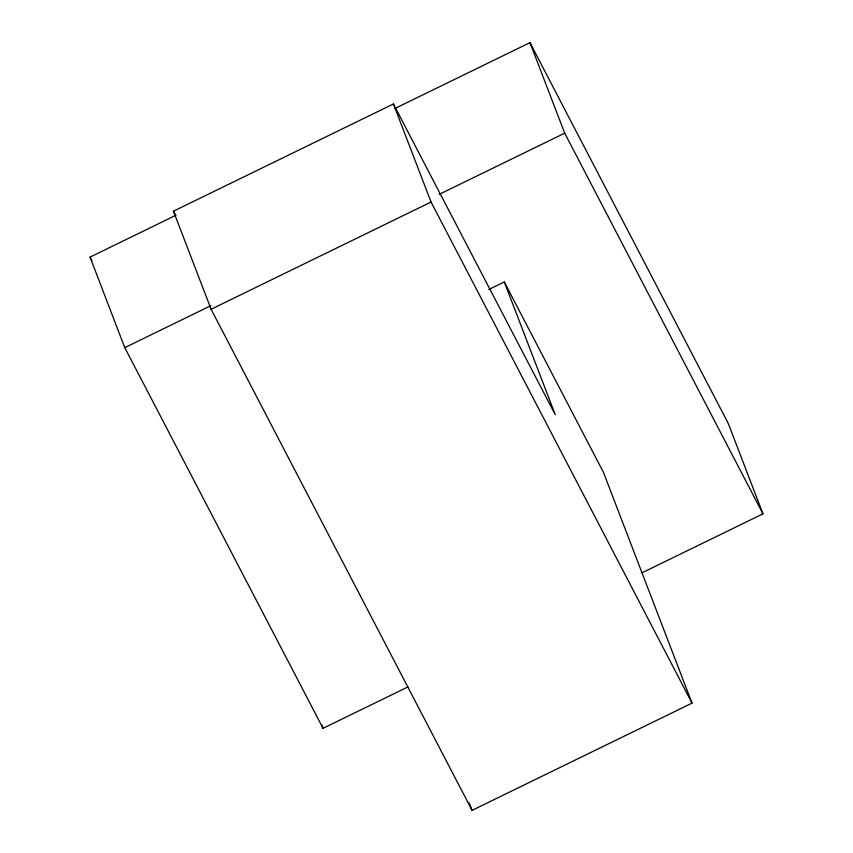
<?xml version="1.0" encoding="UTF-8"?>
<svg xmlns="http://www.w3.org/2000/svg" width="853" height="853" viewBox="0 0 853 853"><rect width="100%" height="100%" fill="white"/><g stroke="black" fill="none" stroke-linecap="round" stroke-linejoin="round"><path stroke-width="1.28" d="M504.294 281.959L603.423 472.295L692.028 703.117L472.061 810.35L211.096 309.255L173.447 211.203L393.414 103.97L555.26 414.718L504.294 281.959L488.748 289.53M407.915 686.932L323.031 728.313L124.783 347.64L90.034 257.116L176.102 215.159M394.875 108.502L529.969 42.65L728.217 423.323L762.966 513.847L642.224 572.704M124.783 347.64L210.851 305.673M439.188 194.367L564.707 133.175L529.969 42.65M211.096 309.255L431.053 202.022L393.414 103.97M564.707 133.175L762.966 513.847M431.053 202.022L692.028 703.117M173.447 211.203L175.302 214.743M90.034 257.116L91.879 260.655M469.203 802.908L472.061 810.35M321.613 724.592L323.031 728.313"/></g></svg>
